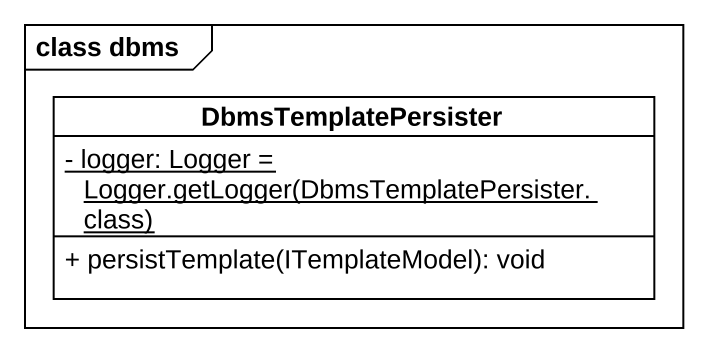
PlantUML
@startuml
mainframe class dbms
hide circle
hide empty members
skinparam classAttributeIconSize 0
class DbmsTemplatePersister {
  {static} {field} - logger: Logger = Logger.getLogger(DbmsTemplatePersister.class)
  + persistTemplate(ITemplateModel): void
}
@enduml
